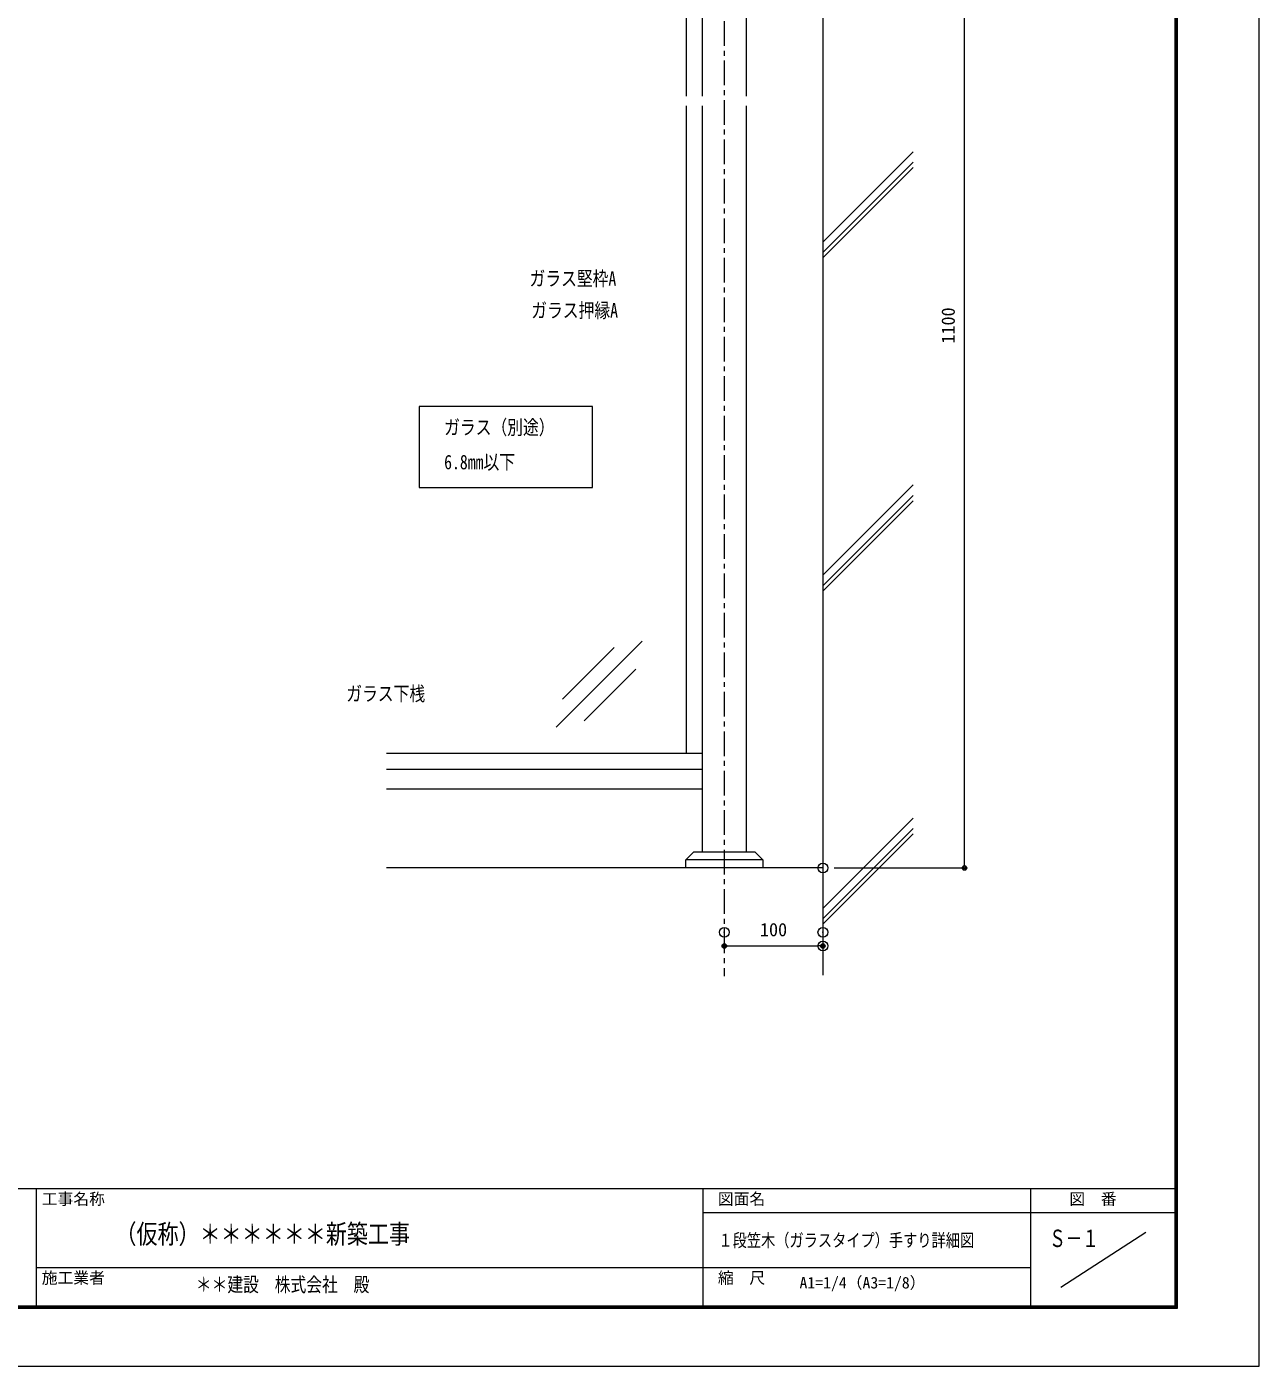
# Model space of a CAD drawing. Units: millimetres, scale not verified. Extents: x -3580 to 3580, y -1188 to 1188.
# Drawn here: x 2330 to 3580, y -1188 to 170 of the extents above; entities that cross this region are included whole.
import ezdxf
from ezdxf.enums import TextEntityAlignment as Align

# ---------------------------------------------------------------- set-up
doc = ezdxf.new("R2010")
doc.units = ezdxf.units.MM
doc.header["$LTSCALE"] = 20
doc.header["$PDMODE"] = 32
doc.header["$PDSIZE"] = 10
doc.linetypes.add('USER1', pattern=[2, 1.25, -0.25, 0.25, -0.25])
for name, color, linetype, lineweight in [('0-0_0', 7, 'Continuous', 18), ('0-1_DEFPOINTS', 7, 'Continuous', 18), ('0-4_WAKU', 7, 'Continuous', 18), ('0-5_6ﾊｯﾁﾝｸﾞ', 4, 'Continuous', 18), ('0-7_2躯体線', 4, 'Continuous', 18), ('0-8_3中心線', 2, 'USER1', 18), ('0-A_1手摺寸法', 7, 'Continuous', 18), ('0-B_42ｱﾙﾐ部品', 6, 'Continuous', 18)]:
    doc.layers.add(name, color=color, linetype=linetype, lineweight=lineweight)
doc.layers.add('0-2_MOJI', color=7, linetype='Continuous')
doc.styles.add('ＭＳ ゴシック', font='')
doc.styles.get('ＭＳ ゴシック').set_extended_font_data('MS Gothic')

# ---------------------------------------------------------------- blocks, each defined once
blk = doc.blocks.new('_ORIGIN2')
at = {"layer": '0-0_0'}
blk.add_line((-0.5, 0), (-1, 0), dxfattribs=at)
for radius in [0.5, 0.25]:
    blk.add_circle((0, 0), radius, dxfattribs=at)
blk = doc.blocks.new('D114')
at = {"layer": '0-1_DEFPOINTS'}
for p in [(5076.91, -324.14), (5176.91, -324.14), (5176.91, -337.99)]:
    blk.add_point(p, dxfattribs=at)
at = {"layer": '0-A_1手摺寸法'}
for p, q in [((5076.91, -335.64), (5076.91, -337.99)), ((5081.51, -337.99), (5172.31, -337.99)), ((5176.91, -335.64), (5176.91, -337.99))]:
    blk.add_line(p, q, dxfattribs=at)
at = {"layer": '0-A_1手摺寸法', "xscale": 4.6, "yscale": 4.6, "rotation": 180}
blk.add_blockref('_ORIGIN2', (5076.91, -337.99), dxfattribs=at)
at = {"layer": '0-A_1手摺寸法', "xscale": 4.6, "yscale": 4.6}
blk.add_blockref('_ORIGIN2', (5176.91, -337.99), dxfattribs=at)
at = {"layer": '0-A_1手摺寸法', "style": 'ＭＳ ゴシック'}
blk.add_text('100', height=13.49, dxfattribs=at).set_placement((5113.11, -332.24), align=Align.BOTTOM_LEFT)
blk = doc.blocks.new('D113')
at = {"layer": '0-1_DEFPOINTS'}
for p in [(5156.91, 841.05), (5320.46, 841.05), (5176.91, -258.95)]:
    blk.add_point(p, dxfattribs=at)
at = {"layer": '0-A_1手摺寸法'}
for p, q in [((5168.41, 841.05), (5320.46, 841.05)), ((5320.46, -254.35), (5320.46, 836.45)), ((5188.41, -258.95), (5320.46, -258.95))]:
    blk.add_line(p, q, dxfattribs=at)
at = {"layer": '0-A_1手摺寸法', "xscale": 4.6, "yscale": 4.6}
for p, rotation in [((5320.46, 841.05), 90), ((5320.46, -258.95), 270)]:
    blk.add_blockref('_ORIGIN2', p, dxfattribs=dict(at, rotation=rotation))
at = {"layer": '0-A_1手摺寸法', "style": 'ＭＳ ゴシック'}
blk.add_text('1100', height=13.49, rotation=90, dxfattribs=at).set_placement((5314.71, 272.65), align=Align.BOTTOM_LEFT)

msp = doc.modelspace()

# ---------------------------------------------------------------- linework, layer by layer
at = {"layer": '0-0_0'}
for p, q in [((3014.87, 372.11), (3014.87, 99.58)), ((3059.87, 99.58), (3059.87, 372.11)), ((3014.87, 89.75), (3014.87, -666.69)), ((3059.87, -666.69), (3059.87, 89.75)), ((3076.37, -674.69), (2998.37, -674.69))]:
    msp.add_line(p, q, dxfattribs=at)
msp.add_lwpolyline([(3076.37, -682.89), (2998.37, -682.89), (2998.37, -674.69), (3006.37, -666.69), (3068.37, -666.69), (3076.37, -674.69)], close=True, dxfattribs=at)
at = {"layer": '0-1_DEFPOINTS', "color": 5}
for p, q in [((3579.8, -1188), (3579.8, 1188)), ((215.8, -1188), (3579.8, -1188))]:
    msp.add_line(p, q, dxfattribs=at)
at = {"layer": '0-4_WAKU'}
for p, q in [((3494.6, -1126.8), (3494.6, 1130.8)), ((3495.2, -1127.4), (3495.2, 1131.4)), ((3495.8, -1128), (3495.8, 1132)), ((3496.4, -1128.6), (3496.4, 1132.6)), ((3497, -1129.2), (3497, 1133.2)), ((295.8, -1008), (3495.8, -1008)), ((2339.8, -1008), (2339.8, -1128)), ((3015.8, -1008), (3015.8, -1128)), ((3347.8, -1008), (3347.8, -1128)), ((3015.8, -1032), (3495.8, -1032)), ((3378.64, -1108), (3464.97, -1052)), ((2339.8, -1088), (3347.8, -1088)), ((297, -1126.8), (3494.6, -1126.8)), ((294.6, -1129.2), (3497, -1129.2)), ((295.2, -1128.6), (3496.4, -1128.6)), ((295.8, -1128), (3495.8, -1128)), ((296.4, -1127.4), (3495.2, -1127.4))]:
    msp.add_line(p, q, dxfattribs=at)
at = {"layer": '0-5_6ﾊｯﾁﾝｸﾞ'}
for p, q in [((2866.75, -540.3), (2954.21, -452.84)), ((2873.3, -511.87), (2925.78, -459.39)), ((2895.18, -533.75), (2947.66, -481.27))]:
    msp.add_line(p, q, dxfattribs=at)
msp.add_lwpolyline([(2903.86, -215.08), (2727.9, -215.08), (2727.9, -297.15), (2903.86, -297.15)], close=True, dxfattribs=at)
at = {"layer": '0-7_2躯体線'}
for p, q in [((3137.37, 476.34), (3137.37, -791.43)), ((3137.37, -48.45), (3228.95, 43.14)), ((3137.37, -59.05), (3228.95, 32.53)), ((3137.37, -64.35), (3228.95, 27.24)), ((3137.37, -386.2), (3228.95, -294.61)), ((3137.37, -396.81), (3228.95, -305.22)), ((3137.37, -402.1), (3228.95, -310.52)), ((3137.37, -723.96), (3228.95, -632.37)), ((3137.37, -734.57), (3228.95, -642.98)), ((3137.37, -739.86), (3228.95, -648.27)), ((3137.37, -682.89), (2694.87, -682.89))]:
    msp.add_line(p, q, dxfattribs=at)
at = {"layer": '0-8_3中心線'}
msp.add_line((3037.37, 495.61), (3037.37, -792.62), dxfattribs=at)
at = {"layer": '0-B_42ｱﾙﾐ部品'}
for p, q in [((2998.87, 356.11), (2998.87, 99.58)), ((2998.87, 89.75), (2998.87, -566.89)), ((3014.87, -566.89), (2694.87, -566.89)), ((3014.87, -582.89), (2694.87, -582.89)), ((3014.87, -602.89), (2694.87, -602.89))]:
    msp.add_line(p, q, dxfattribs=at)

# ---------------------------------------------------------------- block references
at = {"layer": '0-A_1手摺寸法'}
for name in ['D113', 'D114']:
    msp.add_blockref(name, (-2039.54, -423.94), dxfattribs=at)

# ---------------------------------------------------------------- texts
at = {"layer": '0-0_0', "style": 'ＭＳ ゴシック'}
for s, height, width, p in [('ガラス堅枠A', 14.66, 0.8, (2839.91, -97.03)), ('ガラス押縁A', 14.66, 0.8, (2841.67, -129.31)), ('ガラス（別途）', 14.66, 0.8, (2753.31, -247.86)), ('6.8mm以下', 14.66, 0.8, (2753.31, -283.08)), ('ガラス下桟', 14.66, 0.8, (2654.09, -517.91)), ('（仮称）＊＊＊＊＊＊新築工事', 19.55, 0.8, (2420.05, -1069.61)), ('１段笠木（ガラスタイプ）手すり詳細図', 13.2, 0.8, (3031.47, -1070.89)), ('Ｓ－１', 17.6, 0.7, (3366.82, -1072.44)), ('＊＊建設\u3000株式会社\u3000殿', 14.66, 0.8, (2501.53, -1116.92))]:
    msp.add_text(s, height=height, dxfattribs=dict(at, width=width)).set_placement(p, align=Align.BOTTOM_LEFT)
msp.add_text('A1=1/4（A3=1/8）', height=11.73, dxfattribs=at).set_placement((3113.65, -1112.71), align=Align.BOTTOM_LEFT)
at = {"layer": '0-2_MOJI', "style": 'ＭＳ ゴシック'}
for s, p in [('工事名称', (2345.31, -1027.79)), ('図面名', (3030.91, -1027.79)), ('図  番', (3387.23, -1027.79)), ('施工業者', (2345.31, -1107.79)), ('縮  尺', (3030.91, -1107.79))]:
    msp.add_text(s, height=11.73, dxfattribs=at).set_placement(p, align=Align.BOTTOM_LEFT)

doc.saveas('drawing.dxf')
